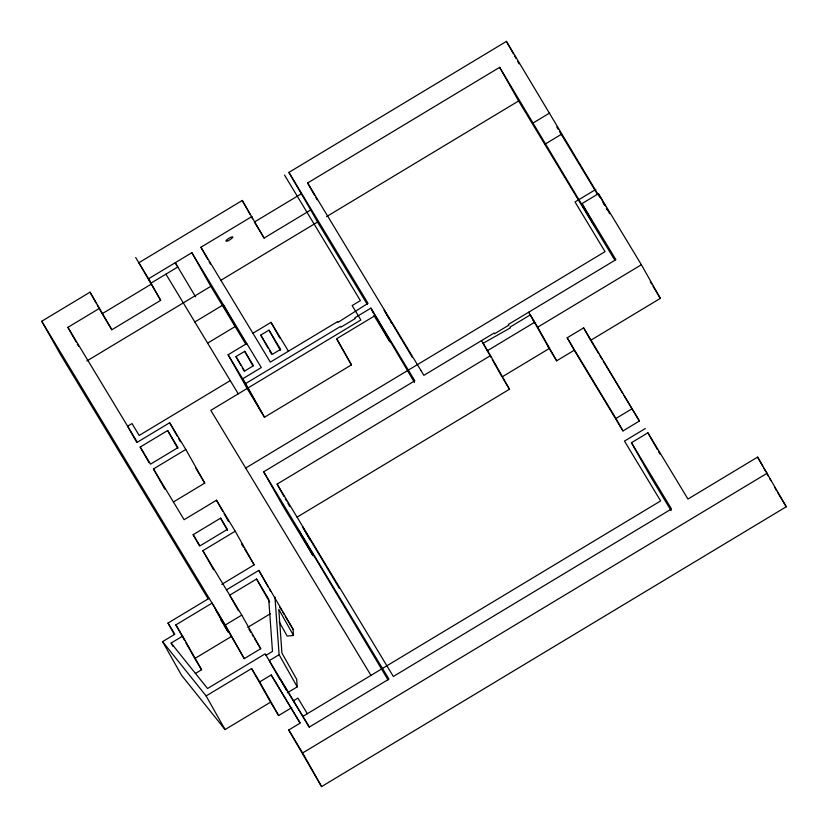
<?xml version="1.0" encoding="UTF-8"?>
<svg xmlns="http://www.w3.org/2000/svg" width="828" height="828" viewBox="0 0 828 828"><rect width="100%" height="100%" fill="white"/><g stroke="black" fill="none" stroke-linecap="round" stroke-linejoin="round"><path stroke-width="1.24" d="M208.097 598.799L60.692 354.87L41.742 321.243L90.014 292.17L111.842 329.751L160.673 300.347L148.533 278.788L191.868 252.695L261.296 367.57L242.635 378.8L261.586 412.437M599.689 197.167L506.425 41.4L288.9 172.4L310.728 209.981L264.091 238.06L242.262 200.479L138.845 262.766L160.673 300.347M76.093 341.933L67.886 327.36L99.702 308.192M207.869 259.568L200.925 247.241L251.95 216.512M314.578 195.315L307.633 182.978L499.657 67.337L593.914 224.771L581.991 203.595L598.447 193.68L641.389 264.743L660.34 298.38L590.664 340.339L598.675 353.597M150.986 284.314L102.165 313.719L99.733 309.403M301.04 193.949L254.403 222.039L264.091 238.06M86.837 360.987L210.819 286.322L191.868 252.695M220.972 280.216L317.528 222.059L310.728 209.981M326.584 216.615L518.607 100.975L499.657 67.337M194.828 321.968L223.353 304.787L235.494 326.335L208.066 342.854M533.232 122.906L549.688 113.001M545.166 144.082L561.622 134.177M252.913 333.26L271.015 322.361L288.444 351.217M414.455 382.453L375.115 315.592L336.717 338.714L351.455 364.879L264.494 417.24L247.065 388.394L228.114 354.757L246.765 343.527M260.748 335.102L268.986 330.144L280.609 349.375L272.381 354.332L260.748 335.102L268.334 348.557M235.949 356.589L244.726 351.31L253.451 365.738L244.674 371.016L235.949 356.589L241.01 365.562M230.256 380.601L139.187 435.445L132.004 423.563L127.615 426.203L136.723 442.369M173.476 501.934L204.764 483.097L185.814 449.459L169.668 422.746L137.303 442.235L67.886 327.36M140.211 447.048L167.639 430.529L177.968 447.627L150.541 464.146L140.211 447.048L149.05 462.738M264.494 417.24L245.543 383.612L340.577 326.387L340.991 327.132L355.253 318.542M354.839 317.797L370.903 308.119L414.818 380.787L263.666 471.805L282.617 505.442L312.974 555.66L298.235 529.506L388.021 679.871M595.86 189.405L575.015 201.96L605.04 251.65L245.688 468.058M164.813 489.131L153.449 468.948L185.814 449.459M221.8 584.34L254.165 564.841L235.214 531.214L216.491 500.215L184.116 519.715L153.449 468.948M510.027 327.091L530.272 314.899L549.223 348.526L502.037 376.947M510.452 327.836L483.086 343.309L490.983 357.323M487.299 350.782L534.484 322.371L532.87 319.701M193.162 534.671L220.59 518.152L227.369 529.371L199.941 545.89L193.162 534.671L199.476 545.88M284.045 496.458L277.101 484.121L490.518 355.605L481.472 340.639M574.208 350.244L622.956 430.933L639.413 421.017L583.647 327.878L567.19 337.793L574.208 350.244L556.644 360.822L537.693 327.184L641.389 264.743M213.583 569.757L202.85 550.703L235.214 531.214M297.159 517.086L509.468 389.232L490.518 355.605M174.325 634.279L168.001 623.06L209.153 598.282M226.448 589.867L258.822 570.378L293.071 629.228L293.526 635.48L287.171 636.059L279.191 621.89M184.696 640.593L175.846 624.902L212.061 603.095L244.25 658.633L260.706 648.717L241.755 615.09L202.85 550.703M266.005 655.321L272.484 651.419L268.717 599.141L256.566 579.02L229.677 595.208L238.423 610.722M162.578 641.628L206.12 695.934L251.608 668.548L270.559 702.175L225.071 729.571L181.529 675.265L162.578 641.628L174.78 634.279L168.001 623.06M173 646.42L171.106 643.056L182.626 636.121L175.846 624.902M244.25 658.633L225.299 624.995L241.755 615.09M195.294 673.537L201.577 669.748L194.797 658.529L231.012 636.722M247.789 627.345L270.373 613.745M622.956 430.933L615.939 418.471L632.395 408.556M645.333 428.531L624.478 441.086L660.64 500.919L302.944 716.344M274.968 597.091L279.108 654.72L269.235 660.661L279.854 679.498M671.094 510.576L650.404 476.348L631.453 442.711L647.91 432.806L687.944 499.056L757.62 457.097L786.258 506.757L321.574 786.6L288.744 729.996L300.264 723.051L271.201 674.965L259.681 681.899L278.632 715.537L291.798 707.609M287.347 692.798L297.221 686.857L296.672 679.27L281.934 653.106L278.788 609.325L293.526 635.48M321.574 786.6L302.624 752.962L767.308 473.13M171.106 643.056L207.559 688.513L265.167 653.83L309.393 727.025L388.943 679.115L263.666 471.805M603.032 202.694L604.368 204.909M606.365 208.221L607.7 210.436M556.778 126.994L558.113 129.209M559.449 131.424L597.537 194.445M650.322 281.789L651.657 284.004M652.992 286.209L660.34 298.38M777.865 492.867L786.258 506.757M581.991 203.595L615.887 259.692L508.413 324.421L508.837 325.166L494.564 333.756L494.15 333.011L423.874 375.332L412.779 357.023M518.607 100.975L614.8 260.158M600.01 355.812L602.018 359.124M603.353 361.339L622.718 393.383M624.053 395.598L639.413 421.017M631.453 442.711L671.487 508.972L393.341 676.476L277.101 484.121M567.19 337.793L615.939 418.471M528.657 312.228L537.693 327.184M547.608 345.856L556.644 360.822M503.01 378.551L509.468 389.232M307.633 182.978L412.396 356.34M288.9 172.4L368.005 303.307L338.083 322.32L337.669 321.574L270.342 362.115L200.925 247.241M372.207 310.779L373.376 312.705M317.528 222.059L367.301 304.414M373.935 315.396L389.853 341.747L370.903 308.119M284.501 175.039L360.387 300.605L352.148 305.563L360.873 319.991L210.819 410.357L370.965 675.369M351.455 364.879L336.882 339.356M210.819 286.322L245.875 344.324M195.605 296.89L175.246 262.704L177.834 266.978L151.11 283.062L135.678 257.529M228.114 354.757L245.543 383.612M165.931 274.151L238.257 393.828M195.729 468.13L204.764 483.097M241.455 543.81L243.463 547.132M244.809 549.347L254.165 564.841M279.512 606.789L281.448 609.988M282.741 612.13L284.035 614.262M285.329 616.405L293.071 629.228M102.807 314.785L111.842 329.751M307.333 713.695L297.914 698.118L293.526 700.767L294.478 702.465M309.413 727.553L280.35 679.467L286.498 690.366M248.835 629.073L250.812 632.354M252.136 634.538L253.451 636.711M254.765 638.895L260.706 648.717M299.85 722.875L271.201 674.965M41.742 321.243L225.299 624.995M251.608 668.548L259.681 681.899M288.744 729.996L302.624 752.962M220.766 619.779L222.763 623.091M224.098 625.295L228.104 631.919L215.466 609.491M270.559 702.175L278.632 715.537M757.62 457.097L762.681 466.06M763.944 468.306L765.838 471.67M767.101 473.916L768.363 476.152M769.626 478.398L770.889 480.644M774.677 487.361L776.571 490.725M598.447 193.68L605.351 205.944M606.613 208.17L609.75 213.738M506.425 41.4L513.37 53.727M514.633 55.973L515.896 58.219M517.79 61.582L519.063 63.818M647.91 432.806L657.391 449.614M658.653 451.86L659.916 454.106M583.647 327.878L590.664 340.339M492.215 359.507L501.426 375.85M420.79 370.23L421.173 370.913M412.303 357.354L384.171 310.138L389.088 318.863M390.309 321.036L391.541 323.22M315.841 197.55L317.114 199.796M242.262 200.479L250.149 214.493M251.37 216.646L252.581 218.799M271.015 322.361L279.854 338.052M268.986 330.144L280.35 350.327M269.597 350.793L271.491 354.156M209.142 261.814L210.405 264.06M244.726 351.31L252.944 365.883M242.273 367.808L244.167 371.172M339.439 588.522L302.624 526.867L309.993 539.939M285.308 498.694L286.571 500.94M287.844 503.186L289.738 506.55M258.822 570.378L268.189 587M269.442 589.215L270.684 591.43M216.491 500.215L222.804 511.435M224.067 513.67L228.487 521.516M169.668 422.746L177.254 436.201M178.517 438.436L180.411 441.8M256.566 579.02L269.68 602.298M220.59 518.152L227.545 530.489M90.014 292.17L96.089 302.944M97.3 305.097L98.522 307.25M167.639 430.529L177.751 448.465M279.108 654.72L297.221 686.857M77.356 344.179L78.619 346.414M182.626 636.121L201.577 669.748M185.958 642.838L194.797 658.529M206.12 695.934L225.071 729.571M228.031 240.741A4.005 0.89 -31.1 0 0 232.803 236.974A4.005 0.89 -31.1 0 0 227.276 239.395A4.005 0.89 -31.1 0 0 228.031 240.741"/></g></svg>
